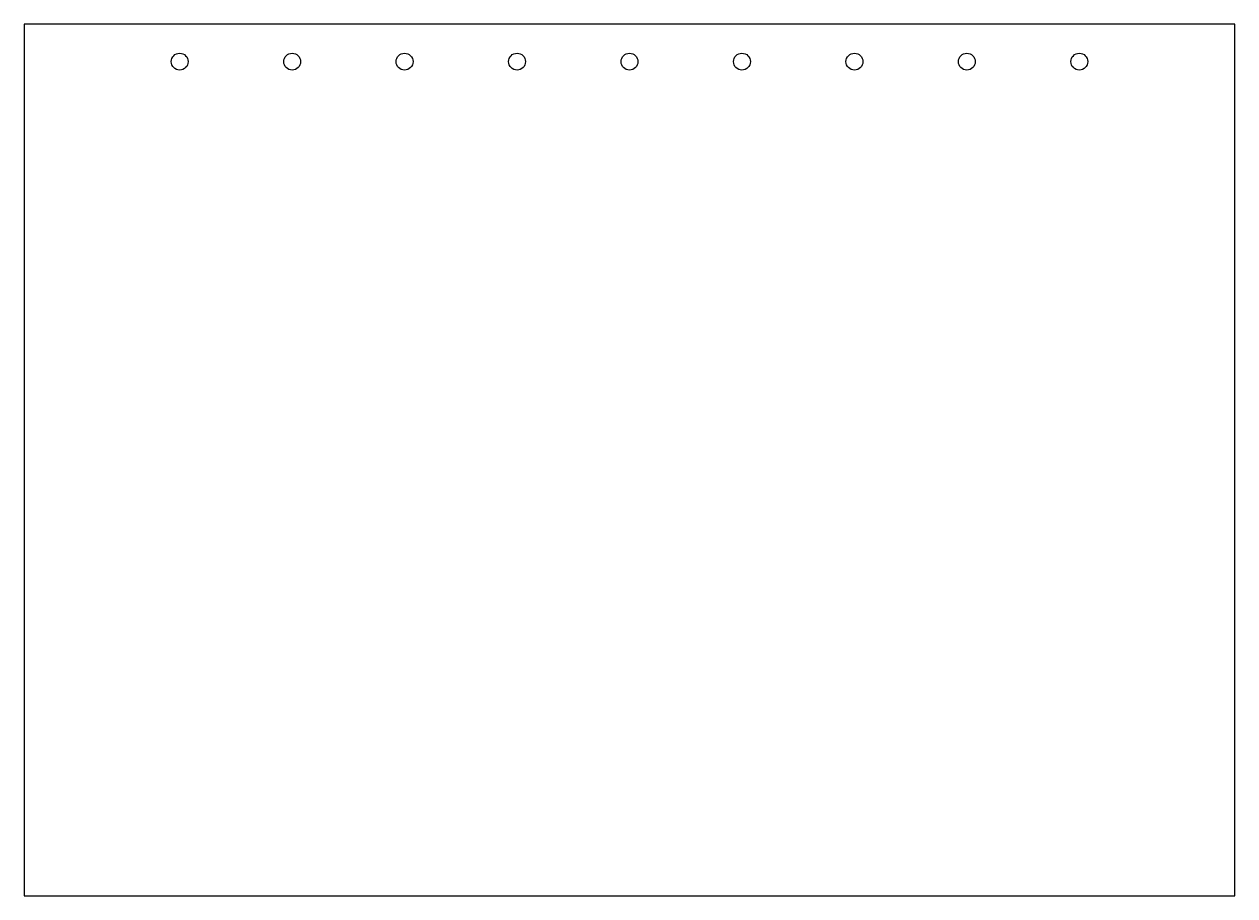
# Model space of a CAD drawing. Header units: millimetres. Extents: x 0 to 431, y 0 to 310.
import ezdxf

# ---------------------------------------------------------------- set-up
doc = ezdxf.new("R2010")
doc.units = ezdxf.units.MM

msp = doc.modelspace()

# ---------------------------------------------------------------- linework, layer by layer
for p, q in [((0, 309.8, 3), (0, 0, 3)), ((430.6, 309.8, 3), (0, 309.8, 3)), ((430.6, 0, 3), (430.6, 309.8, 3)), ((0, 0, 3), (430.6, 0, 3))]:
    msp.add_line(p, q)
for centre in [(55.3, 296.5, 3), (95.3, 296.5, 3), (135.3, 296.5, 3), (175.3, 296.5, 3), (215.3, 296.5, 3), (255.3, 296.5, 3), (295.3, 296.5, 3), (335.3, 296.5, 3), (375.3, 296.5, 3)]:
    msp.add_circle(centre, 3)

doc.saveas('drawing.dxf')
